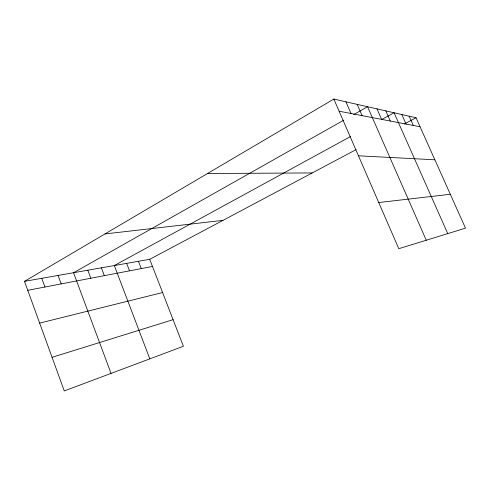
<?xml version="1.0" encoding="UTF-8"?>
<svg xmlns="http://www.w3.org/2000/svg" width="490" height="490" viewBox="0 0 490 490"><rect width="100%" height="100%" fill="white"/><g stroke="black" fill="none" stroke-linecap="round" stroke-linejoin="round"><path stroke-width="0.73" d="M24.5 281.352L149.713 259.314L183.401 346.277L64.27 390.928L24.5 281.352L333.843 99.072L416.041 117.753L465.5 228.156L398.78 248.693L333.843 99.072M343.79 120.16L73.543 272.722L111.046 373.398M353.694 114.568L367.561 106.734L426.269 240.235M350.436 136.594L114.317 265.543L149.824 358.864M381.428 119.664L394.07 112.761L447.762 233.614M149.713 259.314L356.12 149.609M404.201 124.05L416.041 117.753M52.069 357.314L173.099 319.676M39.653 323.106L162.582 292.536M27.746 290.307L152.476 266.444M104.958 233.944L223.005 220.359M378.752 202.542L450.322 194.273M207.527 173.503L312.216 172.939M358.466 155.802L434.881 159.801M339.111 111.206L420.077 126.769M409.15 116.191L413.291 125.465M401.837 114.525L406.094 124.08M385.802 110.881L390.303 121.048M376.988 108.878L381.618 119.376M357.149 104.37L362.079 115.622M345.94 101.822L351.03 113.496M138.443 261.299L141.255 268.594M126.659 263.369L129.513 270.835M101.381 267.822L104.339 275.65M87.808 270.211L90.822 278.24M58.071 275.441L61.201 283.906M41.748 278.314L44.933 287.018"/></g></svg>
